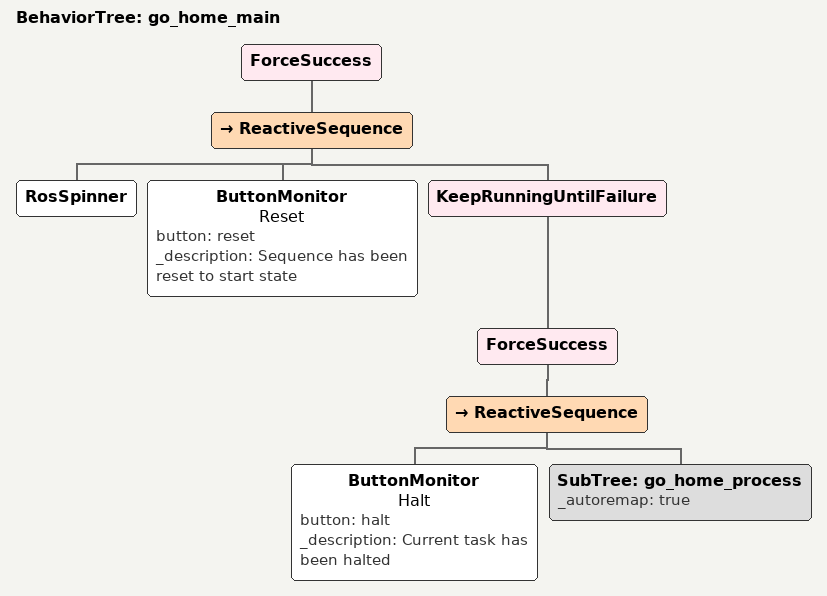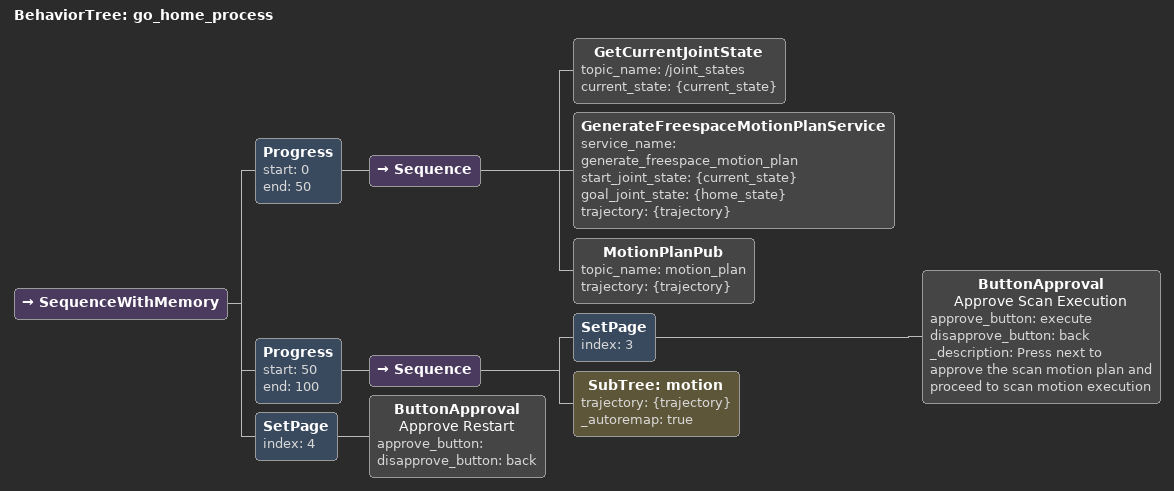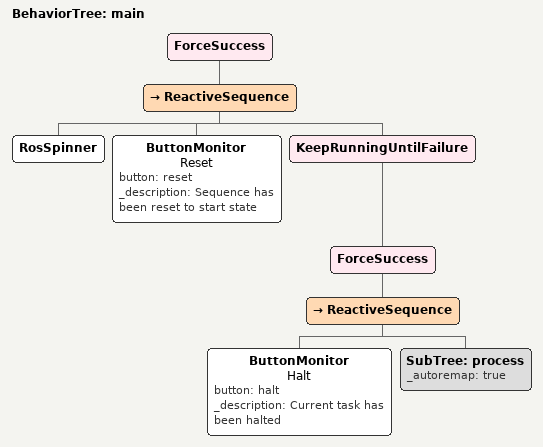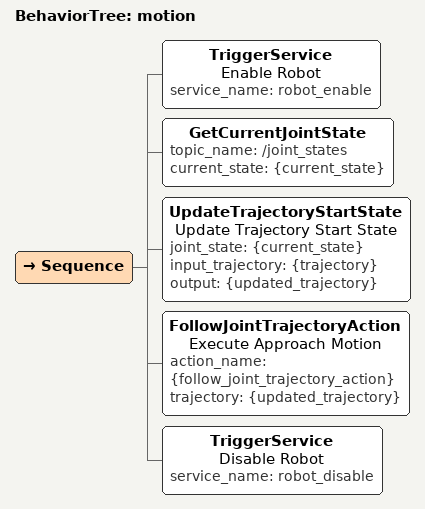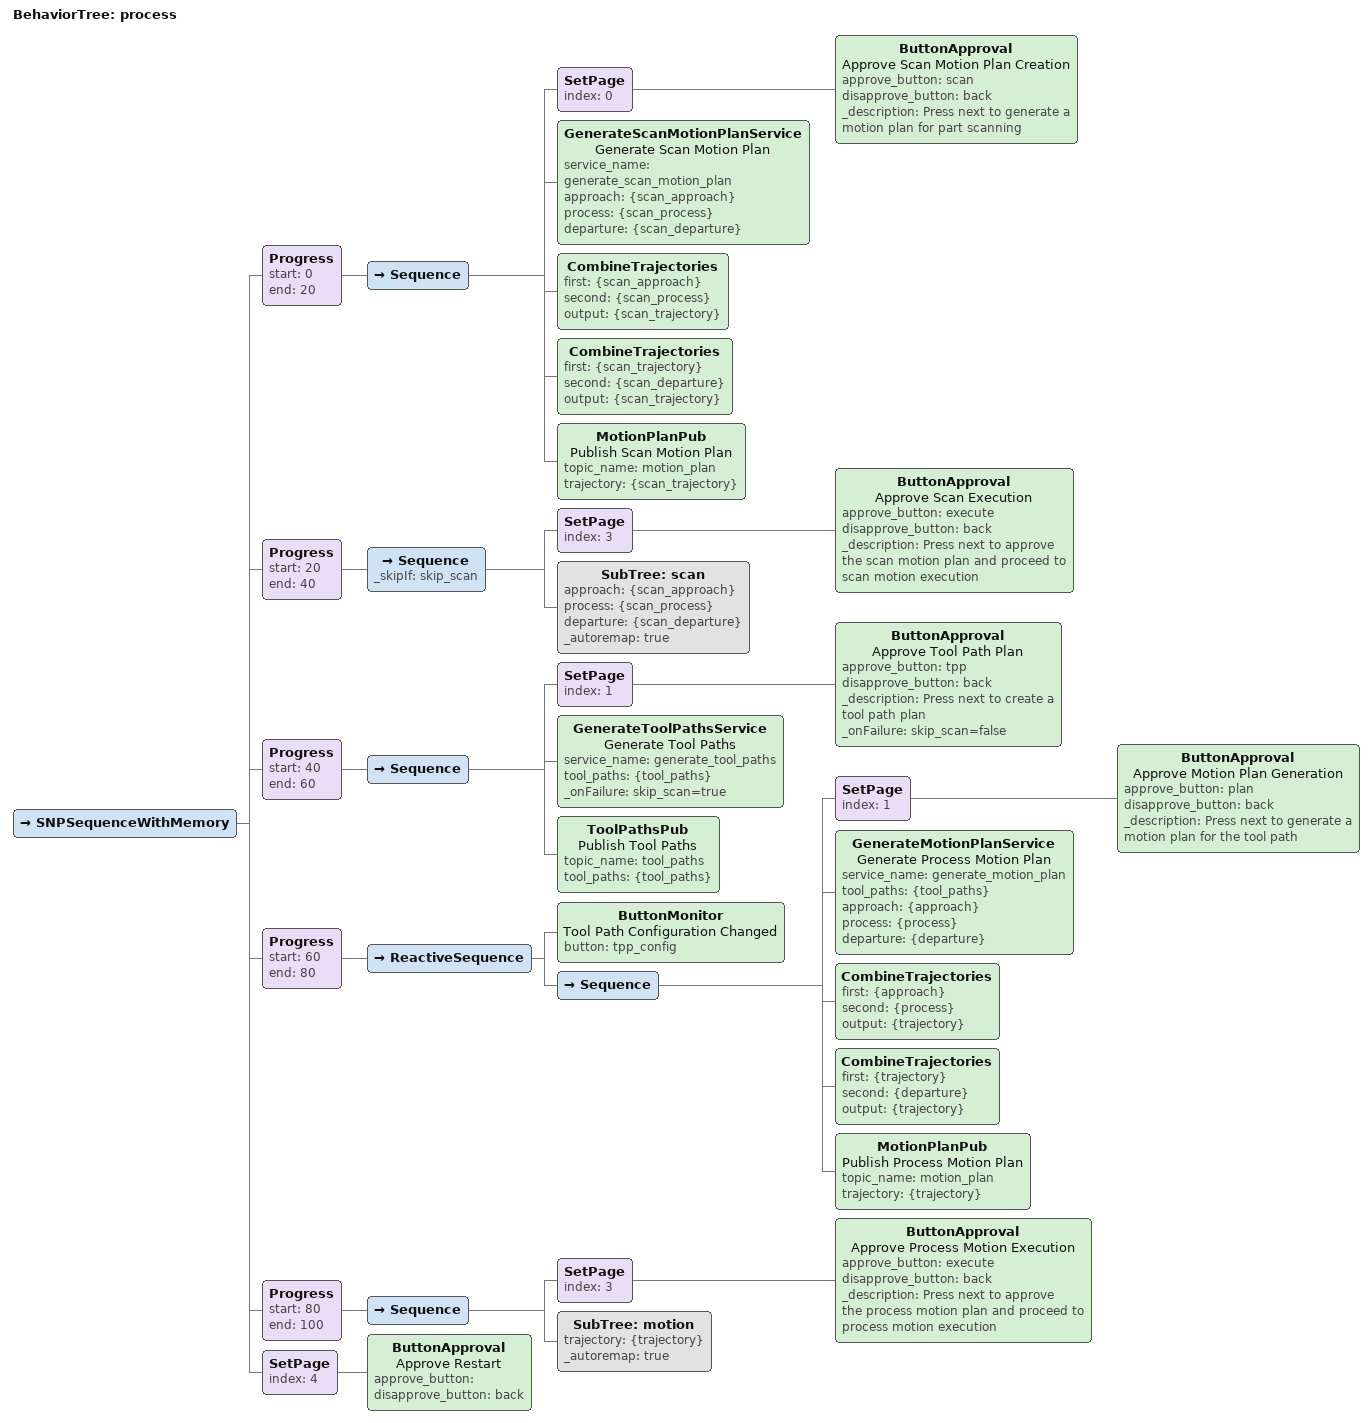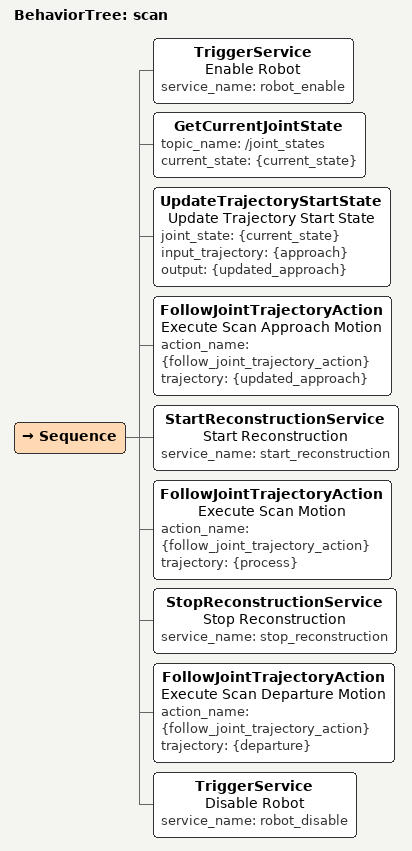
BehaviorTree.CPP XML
<?xml version="1.0" encoding="UTF-8"?>
<root BTCPP_format="4">
  <BehaviorTree ID="go_home_main">
    <ForceSuccess>
      <ReactiveSequence>
        <RosSpinner/>
        <ButtonMonitor name="Reset"
                       button="reset"
                       _description="Sequence has been reset to start state"/>
        <KeepRunningUntilFailure>
          <ForceSuccess>
            <ReactiveSequence>
              <ButtonMonitor name="Halt"
                             button="halt"
                             _description="Current task has been halted"/>
              <SubTree ID="go_home_process"
                       _autoremap="true"/>
            </ReactiveSequence>
          </ForceSuccess>
        </KeepRunningUntilFailure>
      </ReactiveSequence>
    </ForceSuccess>
  </BehaviorTree>

  <BehaviorTree ID="go_home_process">
    <SequenceWithMemory>
      <Progress start="0"
                end="50">
        <Sequence>
          <GetCurrentJointState topic_name="/joint_states"
                                current_state="{current_state}"/>
          <GenerateFreespaceMotionPlanService service_name="generate_freespace_motion_plan"
                                              start_joint_state="{current_state}"
                                              goal_joint_state="{home_state}"
                                              trajectory="{trajectory}"/>
          <MotionPlanPub topic_name="motion_plan"
                         trajectory="{trajectory}"/>
        </Sequence>
      </Progress>
      <Progress start="50"
                end="100">
        <Sequence>
          <SetPage index="3">
            <ButtonApproval name="Approve Scan Execution"
                            approve_button="execute"
                            disapprove_button="back"
                            _description="Press next to approve the scan motion plan and proceed to scan motion execution"/>
          </SetPage>
          <SubTree ID="motion"
                   trajectory="{trajectory}"
                   _autoremap="true"/>
        </Sequence>
      </Progress>
      <SetPage index="4">
        <ButtonApproval name="Approve Restart"
                        approve_button=""
                        disapprove_button="back"/>
      </SetPage>
    </SequenceWithMemory>
  </BehaviorTree>

  <BehaviorTree ID="main">
    <ForceSuccess>
      <ReactiveSequence>
        <RosSpinner/>
        <ButtonMonitor name="Reset"
                       button="reset"
                       _description="Sequence has been reset to start state"/>
        <KeepRunningUntilFailure>
          <ForceSuccess>
            <ReactiveSequence>
              <ButtonMonitor name="Halt"
                             button="halt"
                             _description="Current task has been halted"/>
              <SubTree ID="process"
                       _autoremap="true"/>
            </ReactiveSequence>
          </ForceSuccess>
        </KeepRunningUntilFailure>
      </ReactiveSequence>
    </ForceSuccess>
  </BehaviorTree>

  <BehaviorTree ID="motion">
    <Sequence>
      <TriggerService name="Enable Robot"
                      service_name="robot_enable"/>
      <GetCurrentJointState topic_name="/joint_states"
                            current_state="{current_state}"/>
      <UpdateTrajectoryStartState name="Update Trajectory Start State"
                                  joint_state="{current_state}"
                                  input_trajectory="{trajectory}"
                                  output="{updated_trajectory}"/>
      <FollowJointTrajectoryAction name="Execute Approach Motion"
                                   action_name="{follow_joint_trajectory_action}"
                                   trajectory="{updated_trajectory}"/>
      <TriggerService name="Disable Robot"
                      service_name="robot_disable"/>
    </Sequence>
  </BehaviorTree>

  <BehaviorTree ID="process">
    <SNPSequenceWithMemory>
      <Progress start="0"
                end="20">
        <Sequence>
          <SetPage index="0">
            <ButtonApproval name="Approve Scan Motion Plan Creation"
                            approve_button="scan"
                            disapprove_button="back"
                            _description="Press next to generate a motion plan for part scanning"/>
          </SetPage>
          <GenerateScanMotionPlanService name="Generate Scan Motion Plan"
                                         service_name="generate_scan_motion_plan"
                                         approach="{scan_approach}"
                                         process="{scan_process}"
                                         departure="{scan_departure}"/>
          <CombineTrajectories first="{scan_approach}"
                               second="{scan_process}"
                               output="{scan_trajectory}"/>
          <CombineTrajectories first="{scan_trajectory}"
                               second="{scan_departure}"
                               output="{scan_trajectory}"/>
          <MotionPlanPub name="Publish Scan Motion Plan"
                         topic_name="motion_plan"
                         trajectory="{scan_trajectory}"/>
        </Sequence>
      </Progress>
      <Progress start="20"
                end="40">
        <Sequence _skipIf="skip_scan">
          <SetPage index="3">
            <ButtonApproval name="Approve Scan Execution"
                            approve_button="execute"
                            disapprove_button="back"
                            _description="Press next to approve the scan motion plan and proceed to scan motion execution"/>
          </SetPage>
          <SubTree ID="scan"
                   approach="{scan_approach}"
                   process="{scan_process}"
                   departure="{scan_departure}"
                   _autoremap="true"/>
        </Sequence>
      </Progress>
      <Progress start="40"
                end="60">
        <Sequence>
          <SetPage index="1">
            <ButtonApproval name="Approve Tool Path Plan"
                            approve_button="tpp"
                            disapprove_button="back"
                            _description="Press next to create a tool path plan"
                            _onFailure="skip_scan=false&#10;"/>
          </SetPage>
          <GenerateToolPathsService name="Generate Tool Paths"
                                    service_name="generate_tool_paths"
                                    tool_paths="{tool_paths}"
                                    _onFailure="skip_scan=true&#10;"/>
          <ToolPathsPub name="Publish Tool Paths"
                        topic_name="tool_paths"
                        tool_paths="{tool_paths}"/>
        </Sequence>
      </Progress>
      <Progress start="60"
                end="80">
        <ReactiveSequence>
          <ButtonMonitor name="Tool Path Configuration Changed"
                         button="tpp_config"/>
          <Sequence>
            <SetPage index="1">
              <ButtonApproval name="Approve Motion Plan Generation"
                              approve_button="plan"
                              disapprove_button="back"
                              _description="Press next to generate a motion plan for the tool path"/>
            </SetPage>
            <GenerateMotionPlanService name="Generate Process Motion Plan"
                                       service_name="generate_motion_plan"
                                       tool_paths="{tool_paths}"
                                       approach="{approach}"
                                       process="{process}"
                                       departure="{departure}"/>
            <CombineTrajectories first="{approach}"
                                 second="{process}"
                                 output="{trajectory}"/>
            <CombineTrajectories first="{trajectory}"
                                 second="{departure}"
                                 output="{trajectory}"/>
            <MotionPlanPub name="Publish Process Motion Plan"
                           topic_name="motion_plan"
                           trajectory="{trajectory}"/>
          </Sequence>
        </ReactiveSequence>
      </Progress>
      <Progress start="80"
                end="100">
        <Sequence>
          <SetPage index="3">
            <ButtonApproval name="Approve Process Motion Execution"
                            approve_button="execute"
                            disapprove_button="back"
                            _description="Press next to approve the process motion plan and proceed to process motion execution"/>
          </SetPage>
          <SubTree ID="motion"
                   trajectory="{trajectory}"
                   _autoremap="true"/>
        </Sequence>
      </Progress>
      <SetPage index="4">
        <ButtonApproval name="Approve Restart"
                        approve_button=""
                        disapprove_button="back"/>
      </SetPage>
    </SNPSequenceWithMemory>
  </BehaviorTree>

  <BehaviorTree ID="scan">
    <Sequence>
      <TriggerService name="Enable Robot"
                      service_name="robot_enable"/>
      <GetCurrentJointState topic_name="/joint_states"
                            current_state="{current_state}"/>
      <UpdateTrajectoryStartState name="Update Trajectory Start State"
                                  joint_state="{current_state}"
                                  input_trajectory="{approach}"
                                  output="{updated_approach}"/>
      <FollowJointTrajectoryAction name="Execute Scan Approach Motion"
                                   action_name="{follow_joint_trajectory_action}"
                                   trajectory="{updated_approach}"/>
      <StartReconstructionService name="Start Reconstruction"
                                  service_name="start_reconstruction"/>
      <FollowJointTrajectoryAction name="Execute Scan Motion"
                                   action_name="{follow_joint_trajectory_action}"
                                   trajectory="{process}"/>
      <StopReconstructionService name="Stop Reconstruction"
                                 service_name="stop_reconstruction"/>
      <FollowJointTrajectoryAction name="Execute Scan Departure Motion"
                                   action_name="{follow_joint_trajectory_action}"
                                   trajectory="{departure}"/>
      <TriggerService name="Disable Robot"
                      service_name="robot_disable"/>
    </Sequence>
  </BehaviorTree>

</root>
